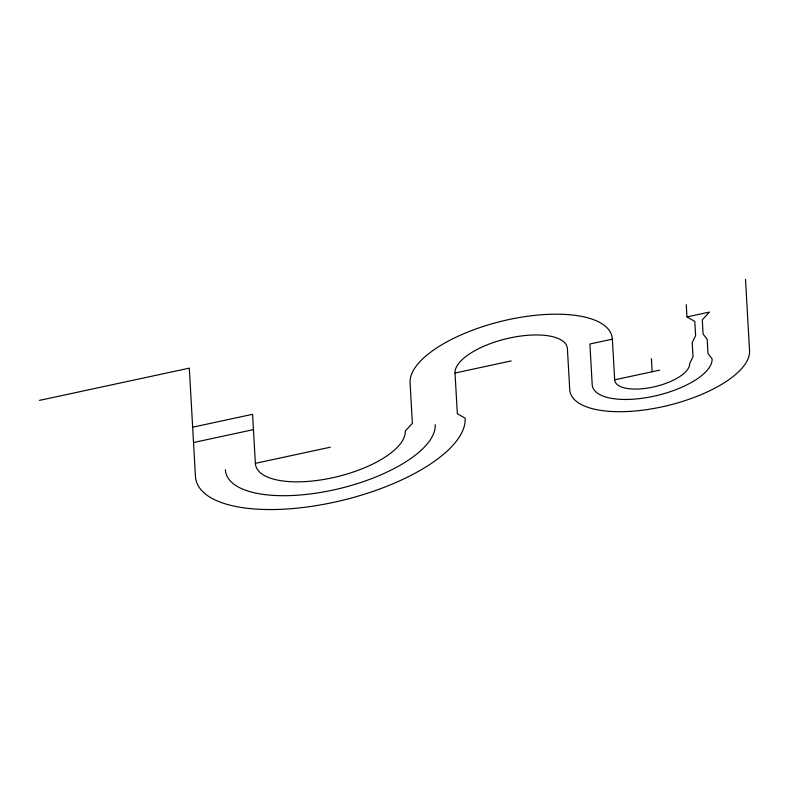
<?xml version="1.0" encoding="UTF-8"?>
<svg xmlns="http://www.w3.org/2000/svg" width="789" height="789" viewBox="0 0 789 789"><rect width="100%" height="100%" fill="white"/><g stroke="black" fill="none" stroke-linecap="round" stroke-linejoin="round"><path stroke-width="1.18" d="M39.45 400.388L189.311 368.147L195.425 476.231A138.272 54.471 -13.8 0 0 333.422 502.386A138.272 54.471 -13.8 0 0 465.165 418.2L457.334 413.673L455.026 373.019A57.617 22.694 -13.8 0 1 509.921 337.939A57.617 22.694 -13.8 0 1 567.419 348.837L569.717 389.49A92.185 36.314 -13.8 0 0 661.715 406.927A92.185 36.314 -13.8 0 0 749.55 350.799L745.516 279.493M686.963 316.912L709.439 312.079L702.289 319.821L703.098 334.013L707.191 339.339L707.989 353.541L712.082 358.867A61.453 24.212 -13.8 0 1 653.529 396.285A61.453 24.212 -13.8 0 1 592.204 384.657L589.896 344.004L612.372 339.162L614.68 379.825A38.405 15.129 -13.8 0 0 653.006 387.083A38.405 15.129 -13.8 0 0 689.606 363.699L693.008 356.766L692.2 342.564L695.602 335.631L694.793 321.429L686.963 316.912L686.262 304.653M192.654 427.194L252.588 414.294L255.37 463.34A76.819 30.258 -13.8 0 0 332.031 477.868A76.819 30.258 -13.8 0 0 405.23 431.09L412.371 423.348L410.073 382.695A103.704 40.85 -13.8 0 1 508.885 319.555A103.704 40.85 -13.8 0 1 612.372 339.162M455.026 373.019L511.223 360.928M193.522 442.521L253.456 429.62M614.68 379.825L659.634 370.149M255.37 463.34L330.295 447.215M651.398 358.67L652.148 371.757M435.203 424.64A107.541 42.369 -13.8 0 1 332.731 490.127A107.541 42.369 -13.8 0 1 225.398 469.79"/></g></svg>
